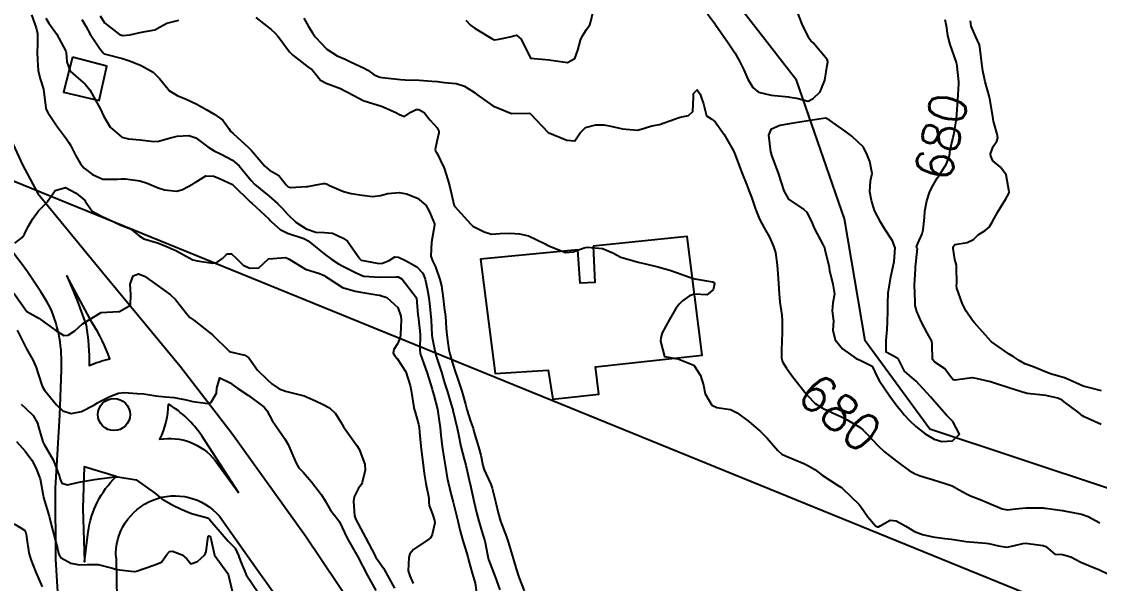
# Model space of a CAD drawing. Header units: metres. Extents: x 298520 to 308411, y 7433745 to 7450750.
# Drawn here: x 300842.3 to 300958.6, y 7447778.2 to 7447838.8 of the extents above; entities that cross this region are included whole.
import ezdxf
from ezdxf.enums import TextEntityAlignment as Align

# ---------------------------------------------------------------- set-up
doc = ezdxf.new("R2010")
doc.units = ezdxf.units.M
doc.header["$LTSCALE"] = 10
doc.linetypes.add('CONTINUO', pattern=[0])
for name, color, linetype in [('Cotas', 45, 'Continuous'), ('Curvas de Nivel 1m', 11, 'Continuous'), ('Curvas de Nivel 5m', 15, 'Continuous'), ('Edificações', 30, 'Continuous'), ('Hidrografia', 140, 'Continuous'), ('TEXTO', 45, 'Continuous'), ('Vias Primárias', 230, 'Continuous')]:
    doc.layers.add(name, color=color, linetype=linetype)
doc.styles.add('Style-STANDARD', font='STANDARD.shx')

msp = doc.modelspace()

# ---------------------------------------------------------------- linework, layer by layer
at = {"layer": 'Curvas de Nivel 1m', "flags": 128}
for points, elevation in [([(300890.26, 7447838.93), (300890.77, 7447838.4), (300891.28, 7447838.01), (300893.16, 7447836.89), (300893.27, 7447836.82), (300893.36, 7447836.8), (300893.83, 7447836.88), (300895.03, 7447837.12), (300895.28, 7447837.2), (300895.71, 7447837.29), (300896.24, 7447836.86), (300897.24, 7447834.84), (300899.24, 7447834.65), (300899.45, 7447834.61), (300901.24, 7447834.36), (300902.03, 7447834.79), (300902.34, 7447835.7), (300902.61, 7447836.78), (300902.83, 7447837.23), (300903.28, 7447837.93), (300903.63, 7447838.43), (300903.76, 7447838.77), (300904.04, 7447840.04)], 679), ([(300916.31, 7447839.62), (300917.08, 7447838.6), (300917.16, 7447838.47), (300917.29, 7447838.27), (300918.49, 7447836.59), (300919.26, 7447835.4), (300919.75, 7447834.57), (300920.23, 7447833.57), (300920.69, 7447832.57), (300921.21, 7447831.67), (300921.83, 7447831.17), (300923.21, 7447830.83), (300925.08, 7447830.64), (300925.2, 7447830.63), (300925.97, 7447830.5), (300927.19, 7447830.2), (300927.73, 7447830.48), (300928.47, 7447831.21), (300928.98, 7447832.46), (300929.24, 7447834.02), (300929.31, 7447834.39), (300929.31, 7447834.46), (300929.25, 7447834.68), (300927.72, 7447836.48), (300927.48, 7447836.69), (300927.28, 7447836.96), (300926.53, 7447838.5), (300926.02, 7447839.79)], 679), ([(300843.41, 7447839.49), (300843.91, 7447838.11), (300844.06, 7447837.48), (300844.05, 7447836.27), (300844.04, 7447835.48), (300844.07, 7447834.65), (300844.13, 7447833.48), (300844.35, 7447832.6), (300844.69, 7447831.47), (300844.93, 7447829.71), (300844.96, 7447829.46), (300845.01, 7447829.3), (300845.17, 7447828.98), (300846.19, 7447827.45), (300847.14, 7447826.15), (300847.44, 7447825.74), (300847.63, 7447825.43), (300848.17, 7447824.37), (300848.71, 7447823.42), (300849.1, 7447822.95), (300849.98, 7447822.29), (300851.09, 7447821.79), (300852.68, 7447821.79), (300853.09, 7447821.82), (300853.54, 7447821.82), (300855.09, 7447821.6), (300855.88, 7447821.33), (300857.08, 7447820.85), (300857.75, 7447820.63), (300859.07, 7447820.49), (300859.71, 7447820.65), (300860.86, 7447821.27), (300861.08, 7447821.43), (300862.22, 7447822.13), (300863.09, 7447822.1), (300863.69, 7447821.84), (300865.08, 7447821.22), (300867.05, 7447819.3), (300867.16, 7447819.2), (300869.04, 7447817.45), (300869.17, 7447817.31), (300869.3, 7447817.18), (300870.22, 7447816.36), (300871.02, 7447815.97), (300872.78, 7447815.37), (300873.01, 7447815.26), (300873.25, 7447815.13), (300874.99, 7447813.71), (300875.81, 7447813.1), (300876.53, 7447812.64), (300876.98, 7447812.4), (300878.29, 7447811.75), (300878.97, 7447811.42), (300879.24, 7447811.33), (300880.96, 7447811.2), (300882.72, 7447811.25), (300882.97, 7447811.23), (300883.38, 7447811.01), (300884.93, 7447808.99), (300885.09, 7447807.16), (300885.11, 7447806.99), (300885.31, 7447805.4), (300885.33, 7447804.98), (300885.29, 7447803.4), (300885.35, 7447802.98), (300885.74, 7447801.87), (300886.06, 7447800.97), (300886.64, 7447799.13), (300886.68, 7447798.96), (300886.7, 7447798.85), (300886.81, 7447798.49), (300887.19, 7447796.96), (300887.28, 7447796.46), (300887.48, 7447794.95), (300887.55, 7447794.16), (300887.7, 7447792.95), (300887.88, 7447791.8), (300888.03, 7447790.95), (300888.29, 7447789.36), (300888.38, 7447788.94), (300888.69, 7447787.75), (300888.89, 7447786.94), (300888.97, 7447786.64), (300889.38, 7447784.93), (300889.62, 7447783.95), (300889.9, 7447782.93), (300890.46, 7447781.06), (300890.5, 7447780.92), (300890.6, 7447780.57), (300890.94, 7447779.27), (300891.06, 7447778.91), (300891.26, 7447778.22), (300891.44, 7447776.91)], 684), ([(300844.97, 7447839.14), (300845.28, 7447838.62), (300846.1, 7447837.45), (300847.12, 7447835.58), (300847.16, 7447835.44), (300847.24, 7447834.43), (300847.6, 7447833.43), (300848.46, 7447832.66), (300849.21, 7447832.02), (300849.69, 7447831.41), (300850.35, 7447830.24), (300850.81, 7447829.39), (300851.17, 7447828.62), (300851.91, 7447827.38), (300853.14, 7447826.32), (300853.89, 7447826.11), (300855.14, 7447826.03), (300856.61, 7447825.85), (300857.14, 7447825.86), (300858.26, 7447826.19), (300859.14, 7447826.41), (300860.37, 7447826.5), (300861.14, 7447826.25), (300862.44, 7447825.26), (300863.13, 7447824.84), (300863.88, 7447824.48), (300865.11, 7447823.82), (300865.82, 7447823.21), (300867.09, 7447821.63), (300867.51, 7447821.2), (300869.06, 7447819.96), (300869.94, 7447819.17), (300870.5, 7447818.61), (300871.04, 7447818.02), (300871.93, 7447817.14), (300873.03, 7447816.41), (300874.09, 7447816.06), (300875.02, 7447816.03), (300875.87, 7447815.94), (300877.02, 7447815.42), (300877.5, 7447815.08), (300878.84, 7447813.2), (300878.96, 7447813.06), (300878.98, 7447813.05), (300880.68, 7447812.73), (300880.98, 7447812.7), (300881.28, 7447812.73), (300882, 7447813.02), (300882.59, 7447813.41), (300882.99, 7447813.36), (300883.77, 7447813), (300884.98, 7447812.31), (300885.61, 7447811.63), (300885.88, 7447810.98), (300886.11, 7447809.8), (300886.26, 7447808.97), (300886.34, 7447808.38), (300886.48, 7447806.97), (300886.51, 7447806.57), (300886.59, 7447804.96), (300886.62, 7447804.69), (300886.87, 7447803.46), (300886.99, 7447802.96), (300887.04, 7447802.78), (300887.63, 7447800.95), (300887.97, 7447799.8), (300888.23, 7447798.95), (300888.79, 7447797.12), (300888.85, 7447796.94), (300888.87, 7447796.86), (300889.31, 7447794.93), (300889.46, 7447794.23), (300889.73, 7447792.93), (300890.07, 7447791.58), (300890.25, 7447790.92), (300890.7, 7447788.99), (300890.72, 7447788.94), (300890.72, 7447788.92), (300890.73, 7447788.89), (300891.15, 7447786.91), (300891.45, 7447785.7), (300891.67, 7447784.9), (300892.11, 7447783.42), (300892.26, 7447782.9), (300892.33, 7447782.61), (300892.61, 7447781.26), (300892.68, 7447780.89), (300892.72, 7447780.77), (300893.42, 7447778.88), (300893.94, 7447777.5)], 683), ([(300848.85, 7447838.98), (300849.28, 7447838.27), (300849.75, 7447837.41), (300850.76, 7447835.9), (300851.14, 7447835.39), (300851.25, 7447835.3), (300851.39, 7447835.25), (300853.24, 7447834.79), (300854.1, 7447834.49), (300855.23, 7447834.05), (300856.54, 7447833.33), (300857.22, 7447832.63), (300858.31, 7447831.31), (300859.19, 7447830.77), (300860.03, 7447830.45), (300861.18, 7447829.92), (300862.31, 7447829.26), (300863.17, 7447828.77), (300864.06, 7447828.14), (300864.7, 7447827.23), (300864.89, 7447826.96), (300865.15, 7447826.72), (300866.8, 7447825.2), (300867.13, 7447824.86), (300868.57, 7447823.19), (300869.1, 7447822.75), (300870.09, 7447822.16), (300870.89, 7447821.15), (300871.08, 7447820.96), (300871.35, 7447820.87), (300873.08, 7447820.98), (300873.22, 7447820.99), (300873.92, 7447821.12), (300874.89, 7447821.31), (300875.08, 7447821.31), (300875.24, 7447821.26), (300875.57, 7447821.1), (300877.07, 7447820.45), (300877.9, 7447820.24), (300879.07, 7447820.06), (300880.2, 7447819.9), (300881.07, 7447820.01), (300881.84, 7447820.25), (300883.07, 7447820.34), (300883.86, 7447820.21), (300885.06, 7447819.73), (300885.95, 7447818.98), (300886.35, 7447818.27), (300886.88, 7447816.96), (300886.89, 7447816.82), (300886.56, 7447814.97), (300886.47, 7447813.49), (300886.66, 7447812.96), (300886.77, 7447812.75), (300886.98, 7447812.31), (300887.47, 7447810.95), (300887.62, 7447810.29), (300887.8, 7447808.95), (300887.94, 7447807.93), (300888.05, 7447806.95), (300888.14, 7447805.71), (300888.21, 7447804.95), (300888.44, 7447803.38), (300888.53, 7447802.94), (300888.85, 7447801.83), (300889.15, 7447800.94), (300889.34, 7447800.43), (300889.84, 7447798.93), (300890.23, 7447797.5), (300890.38, 7447796.92), (300890.78, 7447795.68), (300890.98, 7447795.12), (300891.04, 7447794.92), (300891.14, 7447794.55), (300891.63, 7447792.91), (300891.86, 7447792.03), (300892.1, 7447790.9), (300892.25, 7447790.42), (300892.71, 7447789.43), (300892.97, 7447788.89), (300893.11, 7447788.47), (300893.49, 7447786.88), (300893.74, 7447785.81), (300894, 7447784.88), (300894.63, 7447783.21), (300894.77, 7447782.87), (300894.84, 7447782.65), (300895.37, 7447780.86), (300895.7, 7447779.76), (300895.99, 7447778.86), (300896.56, 7447777.39)], 682), ([(300850.82, 7447839.39), (300851.29, 7447838.65), (300852.9, 7447837.37), (300853.27, 7447837.28), (300854.02, 7447837.36), (300855.28, 7447837.62), (300856.71, 7447837.9), (300857.28, 7447838.19), (300858, 7447838.6), (300859.29, 7447838.91)], 681), ([(300867.6, 7447839.2), (300869.28, 7447837.93), (300869.67, 7447837.57), (300870, 7447837.17), (300871.25, 7447835.51), (300871.6, 7447835.15), (300873.23, 7447833.91), (300873.67, 7447833.56), (300874.05, 7447833.12), (300874.58, 7447832.47), (300875.21, 7447832.14), (300876.75, 7447831.54), (300877.21, 7447831.32), (300877.63, 7447831.08), (300879.19, 7447830.27), (300880.34, 7447829.89), (300881.18, 7447829.64), (300882.63, 7447829.02), (300883.17, 7447828.7), (300883.65, 7447828.52), (300884.32, 7447829), (300884.89, 7447829.28), (300885.18, 7447829.29), (300885.77, 7447828.98), (300886.37, 7447828.17), (300887.16, 7447827.3), (300887.34, 7447826.96), (300887.34, 7447826.77), (300887.14, 7447825.84), (300886.96, 7447824.96), (300886.99, 7447824.83), (300887.12, 7447824.63), (300887.93, 7447822.95), (300888.31, 7447821.72), (300888.52, 7447820.95), (300888.97, 7447819.03), (300889, 7447818.94), (300889.05, 7447818.87), (300890.79, 7447816.92), (300891.03, 7447816.7), (300892.24, 7447816.11), (300893.02, 7447815.85), (300893.97, 7447815.93), (300895.02, 7447815.95), (300896.05, 7447815.88), (300897.02, 7447815.67), (300898.81, 7447814.82), (300899.01, 7447814.7), (300899.29, 7447814.54), (300901, 7447813.86), (300901.85, 7447813.93), (300903.01, 7447814.36), (300903.35, 7447814.43), (300905.01, 7447814.31), (300906.11, 7447813.85), (300906.99, 7447813.37), (300908.86, 7447812.82), (300908.98, 7447812.8), (300909.49, 7447812.69), (300910.98, 7447812.31), (300912.26, 7447811.95), (300912.97, 7447811.72), (300914.4, 7447811.2), (300914.97, 7447811.04), (300916.88, 7447810.7), (300916.96, 7447810.68), (300917.02, 7447810.66), (300917.05, 7447810.61), (300917.07, 7447810.5), (300916.95, 7447809.85), (300916.24, 7447809.32), (300914.94, 7447809.39), (300914.37, 7447809.21), (300913.64, 7447808.64), (300913.28, 7447808.3), (300912.92, 7447807.83), (300912.21, 7447806.66), (300911.43, 7447805.2), (300911.29, 7447804.67), (300911.26, 7447804.3), (300911.7, 7447802.67), (300912.68, 7447802.48), (300912.86, 7447802.45), (300913.07, 7447802.43), (300914.85, 7447801.72), (300915.58, 7447800.62), (300915.89, 7447799.56), (300916.09, 7447798.62), (300916.8, 7447797.42), (300917.34, 7447797.15), (300918.8, 7447796.93), (300919.52, 7447796.57), (300920.78, 7447795.63), (300922.06, 7447794.55), (300922.76, 7447793.85), (300923.9, 7447792.52), (300924.34, 7447792.12), (300924.74, 7447791.93), (300925.67, 7447791.56), (300926.73, 7447791.1), (300927.16, 7447790.91), (300927.92, 7447790.47), (300928.71, 7447789.87), (300930.35, 7447788.79), (300930.69, 7447788.57), (300930.85, 7447788.44), (300932.68, 7447786.71), (300932.81, 7447786.55), (300932.9, 7447786.42), (300933.62, 7447785.37), (300934.45, 7447784.39), (300934.65, 7447784.27), (300934.77, 7447784.27), (300934.94, 7447784.39), (300936.02, 7447785.01), (300936.66, 7447784.93), (300937.72, 7447784.36), (300938.64, 7447783.79), (300939.52, 7447783.45), (300940.64, 7447783.19), (300941.93, 7447783.01), (300942.63, 7447782.94), (300944.18, 7447782.72), (300944.63, 7447782.67), (300946.34, 7447782.54), (300946.63, 7447782.49), (300947.72, 7447782.24), (300948.62, 7447782.1), (300949.29, 7447782.22), (300950.34, 7447782.49), (300950.63, 7447782.52), (300952.54, 7447782.26), (300952.62, 7447782.25), (300952.81, 7447782.18), (300953.78, 7447781.33), (300954.61, 7447781.29), (300955.52, 7447781.06), (300956.61, 7447780.48), (300957.45, 7447780.12), (300958.6, 7447779.66), (300959.49, 7447779.2)], 681), ([(300958.83, 7447798.94), (300957.72, 7447799.23), (300956.83, 7447799.47), (300955.33, 7447800.15), (300954.84, 7447800.34), (300953.44, 7447800.76), (300952.85, 7447800.98), (300951.56, 7447801.49), (300950.86, 7447801.74), (300950.54, 7447801.88), (300949.93, 7447802.21), (300949.28, 7447802.64), (300948.87, 7447802.89), (300946.95, 7447804.25), (300946.88, 7447804.31), (300945.14, 7447806.27), (300944.92, 7447806.54), (300944.21, 7447807.56), (300943.84, 7447808.29), (300943.21, 7447810.04), (300943.18, 7447810.3), (300943.21, 7447810.54), (300943.19, 7447812.3), (300943.18, 7447812.49), (300942.99, 7447813.1), (300942.82, 7447814.3), (300942.84, 7447814.47), (300943.01, 7447814.75), (300944.35, 7447814.95), (300945.02, 7447815.26), (300945.53, 7447815.76), (300946.27, 7447816.26), (300946.69, 7447816.6), (300947.04, 7447817.15), (300947.65, 7447818.24), (300948.49, 7447819.65), (300948.82, 7447820.22), (300948.87, 7447820.43), (300948.54, 7447822.23), (300947.94, 7447823.06), (300947.12, 7447823.75), (300946.87, 7447824.25), (300946.86, 7447824.52), (300947.14, 7447825.3), (300947.53, 7447825.86), (300947.63, 7447826.24), (300947.56, 7447826.64), (300947.17, 7447828.05), (300947.14, 7447828.25), (300947.13, 7447828.29), (300946.83, 7447830.25), (300946.71, 7447830.75), (300946.28, 7447832.26), (300946.04, 7447833.46), (300945.91, 7447834.26), (300945.75, 7447835.78), (300945.66, 7447836.27), (300945.28, 7447837.12), (300944.76, 7447838.28), (300944.71, 7447838.87)], 681), ([(300841.49, 7447809.5), (300842.91, 7447807.49), (300844.21, 7447806.78), (300844.9, 7447806.29), (300846.03, 7447805.45), (300846.89, 7447804.92), (300847.38, 7447804.94), (300848.07, 7447805.43), (300848.5, 7447805.82), (300848.9, 7447806.18), (300850.91, 7447807.39), (300852.79, 7447807.49), (300852.91, 7447807.5), (300854.08, 7447808.19), (300854.14, 7447809.35), (300854.07, 7447810.47), (300854.36, 7447811.35), (300854.97, 7447811.57), (300855.59, 7447811.33), (300856.95, 7447810.33), (300858.39, 7447809.31), (300858.94, 7447808.81), (300860.14, 7447807.28), (300860.5, 7447806.86), (300860.91, 7447806.57), (300862.62, 7447805.25), (300862.89, 7447805.01), (300864.72, 7447803.23), (300864.86, 7447803.15), (300866.43, 7447802.78), (300866.86, 7447802.5), (300867.79, 7447801.19), (300868.83, 7447800.16), (300869.34, 7447799.69), (300870.12, 7447799.16), (300870.82, 7447798.92), (300871.1, 7447798.86), (300872.81, 7447798.4), (300874.06, 7447797.86), (300874.8, 7447797.51), (300875.57, 7447797.1), (300876.2, 7447796.5), (300876.78, 7447795.56), (300877.06, 7447795.08), (300877.77, 7447794.06), (300878.5, 7447793.06), (300878.74, 7447792.67), (300879.37, 7447791.05), (300879.39, 7447790.38), (300879.09, 7447789.06), (300878.96, 7447788.8), (300878.69, 7447788.44), (300878.22, 7447787.52), (300878.16, 7447787.07), (300878.26, 7447785.47), (300878.4, 7447785.06), (300878.65, 7447784.6), (300879.48, 7447783.05), (300880.43, 7447781.22), (300880.53, 7447781.04), (300880.6, 7447780.93), (300881.38, 7447779.81), (300881.81, 7447779.02), (300882.56, 7447777.66)], 686), ([(300841.87, 7447805.5), (300842.86, 7447803.49), (300843.6, 7447802.23), (300843.93, 7447801.47), (300844.14, 7447800.78), (300844.57, 7447799.46), (300844.82, 7447799.02), (300846.11, 7447797.45), (300846.79, 7447796.8), (300847.7, 7447796.51), (300848.79, 7447796.73), (300850.13, 7447797.4), (300850.54, 7447797.65), (300850.8, 7447797.8), (300851.86, 7447798.33), (300852.81, 7447798.71), (300853.42, 7447798.76), (300854.81, 7447798.68), (300855.52, 7447798.63), (300856.81, 7447798.42), (300857.82, 7447798.3), (300858.81, 7447798.25), (300860.11, 7447797.97), (300860.8, 7447797.8), (300862.45, 7447797.6), (300862.8, 7447797.74), (300863.37, 7447798.69), (300863.42, 7447799.24), (300863.72, 7447800.35), (300864.83, 7447799.83), (300865.17, 7447799.57), (300865.68, 7447799.22), (300866.81, 7447798.43), (300868.52, 7447797.18), (300868.79, 7447796.84), (300869.36, 7447795.75), (300869.77, 7447795.17), (300870.75, 7447793.79), (300871.1, 7447793.15), (300871.39, 7447792.49), (300871.95, 7447791.14), (300872.24, 7447790.65), (300872.71, 7447790.17), (300873.61, 7447789.12), (300874.68, 7447787.74), (300875.08, 7447787.1), (300875.65, 7447786.08), (300876.47, 7447785.08), (300876.65, 7447784.81), (300877.46, 7447783.07), (300878.6, 7447781.06), (300879.65, 7447779.05), (300880.56, 7447777.42)], 687), ([(300842.29, 7447797.5), (300842.79, 7447797.04), (300843.59, 7447796.29), (300844.05, 7447795.47), (300844.22, 7447794.92), (300844.65, 7447793.46), (300844.75, 7447793.25), (300845.79, 7447791.45), (300846.44, 7447789.71), (300846.51, 7447789.44), (300846.7, 7447788.98), (300847.31, 7447788.81), (300848.7, 7447789.14), (300848.93, 7447789.19), (300850.21, 7447789.4), (300850.7, 7447789.47), (300852.39, 7447789.69), (300852.71, 7447789.69), (300854.7, 7447789.35), (300856.68, 7447787.94), (300857.48, 7447787.31), (300858.67, 7447786.61), (300859.57, 7447786.19), (300860.66, 7447785.73), (300862.4, 7447785.25), (300862.65, 7447785.04), (300864.19, 7447783.23), (300864.62, 7447782.75), (300865.38, 7447781.98), (300865.74, 7447781.21), (300865.97, 7447780.58), (300866.53, 7447779.2), (300866.58, 7447779.09), (300867.86, 7447777.19)], 688), ([(300841.8, 7447793.5), (300842.74, 7447792.44), (300843.43, 7447791.48), (300843.87, 7447790.63), (300844.33, 7447789.47), (300844.68, 7447787.67), (300844.7, 7447787.46), (300844.71, 7447787.43), (300845.3, 7447785.45), (300845.58, 7447784.39), (300845.83, 7447783.45), (300846.26, 7447781.8), (300846.34, 7447781.44), (300846.41, 7447781.25), (300846.6, 7447780.95), (300847.67, 7447780.35), (300848.59, 7447780.17), (300849.41, 7447780.22), (300850.59, 7447780.23), (300852.14, 7447779.83), (300852.59, 7447779.7), (300854.47, 7447779.47), (300854.58, 7447779.46), (300854.74, 7447779.5), (300856.59, 7447780.14), (300857.42, 7447780.49), (300858.01, 7447781.31), (300858.29, 7447781.62), (300858.61, 7447781.65), (300859.68, 7447781.28), (300860.17, 7447780.85), (300860.59, 7447780.29), (300861.31, 7447780.55), (300862.09, 7447781.26), (300862.25, 7447781.61), (300862.45, 7447783.25), (300862.58, 7447783.31), (300862.63, 7447783.29), (300862.68, 7447783.25), (300862.71, 7447783.17), (300863.16, 7447781.24), (300864.58, 7447779.26), (300864.64, 7447779.17), (300865.08, 7447777.22)], 689)]:
    msp.add_lwpolyline(points, dxfattribs=dict(at, elevation=elevation))
at = {"layer": 'Curvas de Nivel 1m', "elevation": 679, "flags": 128}
msp.add_lwpolyline([(300935.47, 7447816.39), (300935.04, 7447817.09), (300934.34, 7447818.4), (300934.01, 7447819.46), (300933.84, 7447820.4), (300933.9, 7447821.6), (300934.07, 7447822.4), (300933.84, 7447823.68), (300933.55, 7447824.41), (300933.14, 7447825.23), (300931.89, 7447826.43), (300931.46, 7447826.74), (300931.16, 7447826.95), (300929.5, 7447828.13), (300929.17, 7447828.32), (300929.05, 7447828.34), (300927.17, 7447828.06), (300925.83, 7447827.84), (300925.17, 7447827.73), (300924.13, 7447827.56), (300923.16, 7447827.15), (300922.9, 7447826.53), (300923.13, 7447824.71), (300923.18, 7447824.53), (300923.2, 7447824.45), (300923.91, 7447822.52), (300924.3, 7447821.31), (300924.56, 7447820.52), (300925.07, 7447819.61), (300926.73, 7447818.49), (300927.05, 7447818.22), (300927.61, 7447817.05), (300927.84, 7447816.48), (300928.81, 7447814.66), (300928.91, 7447814.46), (300928.94, 7447814.39), (300929, 7447814.14), (300929.41, 7447812.46), (300929.5, 7447811.93), (300929.84, 7447810.45), (300930.02, 7447809.37), (300929.85, 7447808.45), (300929.78, 7447807.59), (300929.9, 7447806.45), (300929.86, 7447805.49), (300930.1, 7447804.45), (300930.87, 7447803.48), (300932.36, 7447802.43), (300932.86, 7447802.23), (300934.08, 7447801.62), (300934.68, 7447800.39), (300934.84, 7447800.06), (300935.99, 7447798.38), (300936.8, 7447797.28), (300937.22, 7447796.78), (300937.54, 7447796.36), (300938.14, 7447795.7), (300938.78, 7447795.12), (300939.79, 7447794.33), (300940.76, 7447793.74), (300941.59, 7447793.49), (300942.76, 7447793.57), (300943.5, 7447794.29), (300942.78, 7447795.63), (300942.12, 7447796.31), (300940.81, 7447797.8), (300940.37, 7447798.32), (300938.84, 7447800.01), (300938.39, 7447800.35), (300937.56, 7447801.07), (300936.92, 7447802.37), (300936.9, 7447802.41), (300936.86, 7447802.43), (300935.61, 7447803.12), (300935.58, 7447804.38), (300935.71, 7447805.57), (300935.73, 7447806.38), (300935.76, 7447807.55), (300935.77, 7447808.38), (300935.83, 7447809.5), (300935.94, 7447810.38), (300936.1, 7447811.25), (300936.37, 7447812.38), (300936.47, 7447812.89), (300936.56, 7447814.37), (300936.27, 7447815.12)], close=True, dxfattribs=at)
at = {"layer": 'Curvas de Nivel 5m', "flags": 128}
for points, elevation in [([(300872.77, 7447839.14), (300873.28, 7447838.23), (300873.72, 7447837.56), (300874.01, 7447837.12), (300875.25, 7447835.79), (300876.39, 7447835.09), (300877.24, 7447834.72), (300877.9, 7447834.41), (300879.23, 7447833.8), (300879.7, 7447833.53), (300880.38, 7447833.04), (300880.97, 7447832.79), (300881.22, 7447832.73), (300881.56, 7447832.69), (300883.22, 7447832.52), (300883.73, 7447832.49), (300885.22, 7447832.44), (300886.61, 7447832.36), (300887.22, 7447832.3), (300887.95, 7447832.21), (300889.21, 7447832.08), (300890.11, 7447831.82), (300891.2, 7447831.11), (300891.45, 7447830.91), (300893.19, 7447829.7), (300895.17, 7447828.87), (300897.13, 7447828.89), (300897.17, 7447828.88), (300897.23, 7447828.84), (300899.15, 7447826.82), (300901.14, 7447825.98), (300902.01, 7447825.92), (300902.59, 7447826.78), (300903.16, 7447827.34), (300904.27, 7447827.65), (300905.16, 7447827.64), (300905.9, 7447827.48), (300907.16, 7447827.2), (300908.79, 7447827.07), (300909.16, 7447827.17), (300910.32, 7447827.53), (300911.16, 7447827.69), (300912.77, 7447828.25), (300913.17, 7447828.41), (300913.37, 7447828.45), (300914.28, 7447828.64), (300914.74, 7447829.07), (300914.82, 7447830.63), (300914.83, 7447831.01), (300915.21, 7447831.41), (300915.53, 7447830.94), (300915.66, 7447830.62), (300915.9, 7447829.91), (300916.21, 7447828.61), (300916.8, 7447828.24), (300917.17, 7447827.95), (300918.12, 7447826.59), (300919.13, 7447824.83), (300919.23, 7447824.58), (300919.3, 7447824.4), (300920, 7447822.57), (300920.59, 7447821.06), (300920.8, 7447820.56), (300921.07, 7447819.85), (300921.52, 7447818.55), (300921.95, 7447817.45), (300922.45, 7447816.54), (300923.02, 7447815.53), (300923.46, 7447814.53), (300923.65, 7447813.87), (300923.85, 7447812.52), (300923.91, 7447811.58), (300923.97, 7447810.52), (300924.06, 7447809.41), (300924.14, 7447808.52), (300924.33, 7447807.11), (300924.38, 7447806.52), (300924.38, 7447805.03), (300924.36, 7447804.52), (300924.31, 7447803.08), (300924.31, 7447802.52), (300924.43, 7447802.09), (300924.85, 7447801.41), (300925.5, 7447800.5), (300926.82, 7447798.8), (300927.06, 7447798.49), (300927.93, 7447797.6), (300928.8, 7447797.04), (300930.12, 7447796.45), (300930.79, 7447796.14), (300931.4, 7447795.82), (300932.78, 7447795), (300933.09, 7447794.73), (300933.4, 7447794.41), (300934.75, 7447793.01), (300935.43, 7447792.38), (300936.73, 7447791.35), (300937.29, 7447790.93), (300938.08, 7447790.36), (300938.72, 7447789.99), (300939.28, 7447789.78), (300940.71, 7447789.35), (300942.08, 7447788.92), (300942.7, 7447788.7), (300943.48, 7447788.29), (300944.25, 7447787.84), (300944.69, 7447787.64), (300945.72, 7447787.22), (300946.68, 7447786.82), (300948.12, 7447786.24), (300948.67, 7447786.12), (300949.56, 7447786.22), (300950.67, 7447786.34), (300952.53, 7447786.32), (300952.67, 7447786.31), (300952.8, 7447786.3), (300953.82, 7447786.16), (300954.57, 7447786.05), (300954.67, 7447786.03), (300954.81, 7447786.01), (300956.67, 7447785.65), (300957.38, 7447785.41), (300958.66, 7447784.71)], 680), ([(300958.78, 7447795.31), (300956.96, 7447796.13), (300956.79, 7447796.24), (300956.29, 7447796.64), (300954.81, 7447797.75), (300954.59, 7447797.94), (300954.1, 7447798.16), (300952.82, 7447798.45), (300952.51, 7447798.49), (300950.82, 7447798.68), (300950.19, 7447798.84), (300948.83, 7447799.29), (300947.29, 7447799.79), (300946.84, 7447799.93), (300945.29, 7447800.27), (300944.91, 7447800.34), (300944.84, 7447800.34), (300944.32, 7447800.28), (300943.05, 7447800.09), (300942.84, 7447800.14), (300942.67, 7447800.3), (300941.89, 7447801.35), (300940.86, 7447802.03), (300940.6, 7447802.32), (300940.55, 7447804), (300940.51, 7447804.32), (300940.01, 7447805.21), (300939.4, 7447806.34), (300938.92, 7447807.52), (300938.74, 7447808.16), (300938.74, 7447808.34), (300938.74, 7447808.54), (300938.66, 7447810.34), (300938.75, 7447812.11), (300938.77, 7447812.34), (300938.96, 7447814.29), (300938.94, 7447814.34), (300938.88, 7447814.47), (300939.01, 7447814.83), (300939.47, 7447815.89), (300939.59, 7447816.33), (300939.72, 7447817.66), (300939.78, 7447818.33), (300939.97, 7447819.43), (300940.26, 7447820.33), (300940.53, 7447820.88), (300941.1, 7447821.88), (300941.27, 7447822.15), (300941.39, 7447822.32), (300942.06, 7447823.37), (300942.42, 7447824.31), (300942.51, 7447824.93), (300942.83, 7447826.3), (300942.9, 7447826.56), (300943.17, 7447828.3), (300943.32, 7447830.3), (300943.43, 7447832.08), (300943.42, 7447832.29), (300943.24, 7447833.98), (300943.21, 7447834.25), (300943.2, 7447834.29), (300943.19, 7447834.35), (300942.5, 7447836.3), (300942.26, 7447837.28), (300942.11, 7447838.31), (300941.96, 7447838.97)], 680), ([(300841.62, 7447814.89), (300842.4, 7447815.5), (300842.65, 7447815.86), (300843.02, 7447816.59), (300843.51, 7447817.48), (300844.17, 7447818.35), (300845.06, 7447819.26), (300845.16, 7447819.36), (300845.2, 7447819.46), (300845.96, 7447820.56), (300847.08, 7447820.87), (300848.23, 7447820.27), (300849.06, 7447819.57), (300849.15, 7447819.5), (300849.21, 7447819.42), (300849.97, 7447818.33), (300851.04, 7447817.76), (300851.81, 7447817.38), (300853.03, 7447816.8), (300854.08, 7447816.41), (300855.02, 7447815.68), (300855.54, 7447815.33), (300857.01, 7447814.9), (300857.65, 7447814.67), (300858.99, 7447814.09), (300860.42, 7447813.28), (300860.8, 7447813.09), (300860.98, 7447813.03), (300861.28, 7447812.96), (300862.98, 7447812.72), (300863.42, 7447812.8), (300864.03, 7447813.24), (300864.52, 7447813.71), (300864.99, 7447813.73), (300865.52, 7447813.22), (300866.26, 7447812.5), (300866.97, 7447812.19), (300867.95, 7447812.21), (300868.98, 7447813.18), (300870.81, 7447813.33), (300870.98, 7447813.27), (300871.19, 7447813.15), (300872.97, 7447812.06), (300874.48, 7447811.6), (300874.97, 7447811.39), (300875.14, 7447811.28), (300875.41, 7447811.1), (300876.95, 7447810.1), (300878.31, 7447809.7), (300878.94, 7447809.59), (300880.66, 7447809.31), (300880.94, 7447809.26), (300881.75, 7447809.02), (300882.92, 7447807.94), (300883.25, 7447807.01), (300883.3, 7447806.61), (300883.22, 7447805.01), (300883.17, 7447804.72), (300882.88, 7447804.03), (300882.49, 7447803.4), (300882.42, 7447803.02), (300882.59, 7447802.74), (300882.86, 7447802.45), (300883.78, 7447801), (300884.27, 7447799.54), (300884.37, 7447798.99), (300884.65, 7447797.14), (300884.68, 7447796.99), (300884.79, 7447796.64), (300885.15, 7447795.35), (300885.21, 7447794.98), (300885.26, 7447794.49), (300885.41, 7447792.98), (300885.56, 7447791.81), (300885.66, 7447790.98), (300885.76, 7447790.02), (300885.93, 7447788.97), (300886.27, 7447787.38), (300886.28, 7447786.97), (300886.29, 7447786.59), (300886.66, 7447785.64), (300886.87, 7447784.96), (300886.9, 7447784.71), (300886.63, 7447783.44), (300886.47, 7447783.12), (300886.27, 7447782.97), (300884.61, 7447781.83), (300884.22, 7447781.38), (300884.11, 7447780.99), (300884.04, 7447779.54), (300884.21, 7447778.99), (300884.57, 7447778.17)], 685), ([(300841.54, 7447784.61), (300842.64, 7447783.91), (300842.79, 7447783.64), (300842.84, 7447783.49), (300842.89, 7447783.22), (300843.12, 7447781.48), (300843.33, 7447780.75), (300843.85, 7447779.48), (300844.56, 7447777.8)], 690)]:
    msp.add_lwpolyline(points, dxfattribs=dict(at, elevation=elevation))
at = {"layer": 'Edificações'}
for points in [[(300847.83, 7447834.93), (300846.87, 7447831.17), (300850.71, 7447830.27), (300851.53, 7447833.97)], [(300904.01, 7447814.57), (300904.19, 7447810.64), (300902.59, 7447810.58), (300902.35, 7447814.14), (300891.84, 7447813.16), (300893.44, 7447800.81), (300899.15, 7447801.18), (300899.65, 7447798.05), (300904.62, 7447798.6), (300904.25, 7447801.55), (300915.74, 7447802.78), (300914.14, 7447815.6)]]:
    msp.add_lwpolyline(points, close=True, dxfattribs=at)
at = {"layer": 'Hidrografia', "elevation": 690.04}
msp.add_lwpolyline([(301032.67, 7447784.36), (301028.95, 7447783.84), (301025.63, 7447783.56), (301018.69, 7447782.67), (301014.15, 7447784.94), (301012.54, 7447785.38), (301009.38, 7447785.45), (301004.77, 7447783.48), (301000.08, 7447781.79), (300975.42, 7447783.26), (300959.67, 7447788.38), (300940.29, 7447794.83), (300933.32, 7447804.36), (300931.12, 7447817.49), (300925.92, 7447832.45), (300916.9, 7447844.12), (300908.76, 7447850.63), (300888.62, 7447847.91), (300880.55, 7447850.13), (300874.18, 7447853.16), (300863.44, 7447859.53), (300855.81, 7447868.86), (300851, 7447881.01), (300848.44, 7447885.45)], dxfattribs=at)
at = {"layer": 'TEXTO', "linetype": 'CONTINUO'}
msp.add_polyline3d([(300824.83, 7447828.37, 0), (301051.61, 7447736.02, 0)], dxfattribs=at)
at = {"layer": 'Vias Primárias'}
for points in [[(300846.63, 7447801.21, 0.117148), (300845.44, 7447807.94, 0.052772), (300839.3, 7447816.4, -0.189676), (300836.85, 7447820.46), (300833.94, 7447824.45, 0.299262), (300828.84, 7447826.27), (300826.47, 7447826.17, 0.056876), (300813.2, 7447825.47, -0.14352), (300798.42, 7447829.43, -0.07933), (300790.23, 7447835.67, 0.015753), (300783.06, 7447841.7, -0.006548)], [(300794.85, 7447839.83, 0.050703), (300801.63, 7447834.4, 0.107251), (300813.6, 7447829.89, 0.083979), (300825.35, 7447830.14), (300831.29, 7447831.27, -0.402617), (300840.48, 7447827.62), (300842.44, 7447823.32), (300844.11, 7447820.23), (300851.03, 7447811.77), (300859.45, 7447801.62), (300865.03, 7447794.37), (300872.98, 7447783.32), (300881.79, 7447770.18), (300891.7, 7447756.69), (300896.95, 7447749.95), (300898.87, 7447747.59, 0.037254), (300901.54, 7447744.98, 0.030364), (300910.48, 7447738.38, 0.097742), (300925.49, 7447732.36, 0.022569), (300935.55, 7447730.93, 0.020903), (300945.4, 7447730.4, -0.013578), (300961.21, 7447729.77, 0.089546)], [(300849.97, 7447806.27), (300847.24, 7447811.34), (300848.33, 7447808.71), (300849.31, 7447806.03, -0.035613), (300849.64, 7447801.67, -0.050743), (300851.86, 7447802.41, 0.054304), (300849.97, 7447806.27, -2.637898)], [(300858.17, 7447797.52, -0.098274), (300857.23, 7447793.73, -0.273156), (300863.22, 7447791.45), (300865.73, 7447788), (300861.77, 7447794.09, 0.116241), (300858.17, 7447797.52, -317.732408)], [(300852.54, 7447789.7), (300849.1, 7447790.76), (300848.95, 7447786.29), (300849.14, 7447780.51), (300849.54, 7447783.73, -0.174275), (300852.54, 7447789.7, -0.710911)], [(300852.53, 7447780.95, -0.714514), (300863.69, 7447785.42), (300867.58, 7447779.93), (300876.95, 7447766.78), (300886.51, 7447753.35), (300889.05, 7447749.95), (300894.38, 7447743.61, 0.037254), (300897.69, 7447740.38, 0.030364), (300907.21, 7447733.34, 0.097742), (300924.38, 7447726.46, 0.022569), (300934.97, 7447724.96, 0.020903), (300945.33, 7447724.4, -0.013578), (300960.81, 7447723.78, 0.086573), (300969.87, 7447724.75), (300982.04, 7447727.12), (301007.09, 7447731.9), (301039.25, 7447738.14)]]:
    msp.add_lwpolyline(points, format="xyb", dxfattribs=at)
for points in [[(300848.77, 7447749.95), (300848.28, 7447755.03), (300847.21, 7447764.48), (300846.49, 7447773.06), (300846.04, 7447780.8), (300845.99, 7447788.44), (300846.46, 7447796.33), (300846.63, 7447801.21)], [(300852.53, 7447780.95), (300852.6, 7447776.45), (300853.71, 7447762.89), (300854.8, 7447752.65), (300855.08, 7447749.95)]]:
    msp.add_lwpolyline(points, dxfattribs=at)
msp.add_circle((300852.31, 7447796.39), 1.73, dxfattribs=at)

# ---------------------------------------------------------------- texts
at = {"layer": 'Cotas', "style": 'Style-STANDARD'}
for rotation, p in [(77.5037, (300941.54, 7447826.36, 680)), (319.3008, (300930.62, 7447796.59, 680))]:
    msp.add_text('680', height=4, rotation=rotation, dxfattribs=at).set_placement(p, align=Align.MIDDLE_CENTER)

doc.saveas('drawing.dxf')
